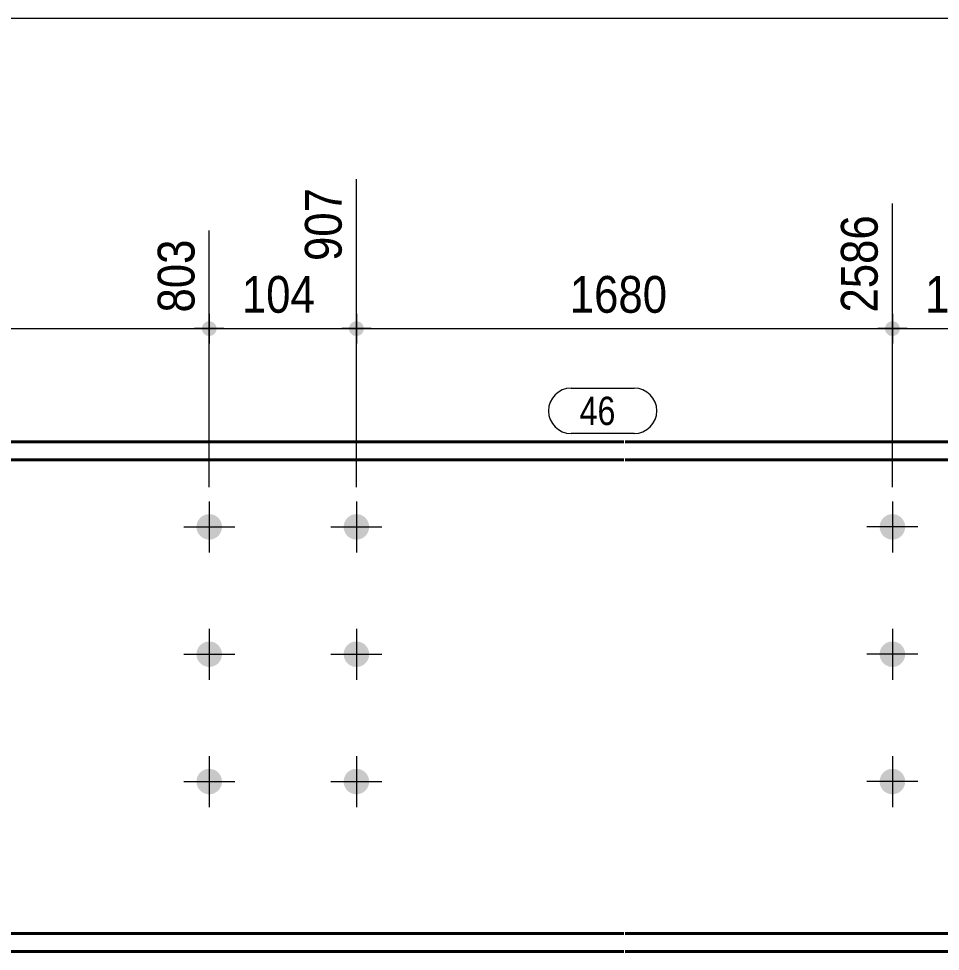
# Model space of a CAD drawing. Header units: millimetres. Extents: x 2 to 410, y 5 to 282.
# Drawn here: x 137.2 to 202.3, y 216.1 to 282 of the extents above; entities that cross this region are included whole.
import ezdxf

# ---------------------------------------------------------------- set-up
doc = ezdxf.new("R2010")
doc.units = ezdxf.units.MM
for name, color, linetype, lineweight in [('Boulon', 7, 'Continuous', 0), ('Cotation', 7, 'Continuous', 0), ('Feuille dessin', 5, 'Continuous', 0), ('Piece', 2, 'Continuous', 0), ('Repère pièce', 3, 'Continuous', 0)]:
    doc.layers.add(name, color=color, linetype=linetype, lineweight=lineweight)
doc.styles.add('ARIAL', font='ARIAL.TTF')
doc.styles.add('COMIC_SANS_MS', font='COMIC.TTF')

# ---------------------------------------------------------------- blocks, each defined once
blk = doc.blocks.new('*A2')
at = {"layer": 'Boulon'}
for points in [[(199.855, 246.038), (199.852, 245.994), (199.847, 245.95), (199.839, 245.907), (199.829, 245.864), (199.818, 245.821), (199.804, 245.779), (199.788, 245.738), (199.77, 245.697), (199.75, 245.658), (199.728, 245.62), (199.705, 245.582), (199.679, 245.546), (199.652, 245.511), (199.623, 245.478), (199.593, 245.446), (199.561, 245.415), (199.527, 245.387), (199.493, 245.359), (199.456, 245.334), (199.419, 245.31), (199.381, 245.289), (199.341, 245.269), (199.301, 245.251), (199.26, 245.235), (199.218, 245.221), (199.175, 245.209), (199.132, 245.2), (199.088, 245.192), (199.045, 245.187), (199.001, 245.183), (198.956, 245.182), (198.912, 245.183), (198.868, 245.187), (198.824, 245.192), (198.781, 245.2), (198.738, 245.209), (198.695, 245.221), (198.653, 245.235), (198.612, 245.251), (198.572, 245.269), (198.532, 245.289), (198.494, 245.31), (198.456, 245.334), (198.42, 245.359), (198.385, 245.387), (198.352, 245.415), (198.32, 245.446), (198.29, 245.478), (198.261, 245.511), (198.234, 245.546), (198.208, 245.582), (198.184, 245.62), (198.163, 245.658), (198.143, 245.697), (198.125, 245.738), (198.109, 245.779), (198.095, 245.821), (198.083, 245.864), (198.074, 245.907), (198.066, 245.95), (198.061, 245.994), (198.058, 246.038), (198.056, 246.082), (198.058, 246.126), (198.061, 246.171), (198.066, 246.214), (198.074, 246.258), (198.083, 246.301), (198.095, 246.344), (198.109, 246.385), (198.125, 246.427), (198.143, 246.467), (198.163, 246.507), (198.184, 246.545), (198.208, 246.582), (198.234, 246.618), (198.261, 246.653), (198.29, 246.687), (198.32, 246.719), (198.352, 246.749), (198.385, 246.778), (198.42, 246.805), (198.456, 246.831), (198.494, 246.854), (198.532, 246.876), (198.572, 246.896), (198.612, 246.914), (198.653, 246.93), (198.695, 246.944), (198.738, 246.955), (198.781, 246.965), (198.824, 246.973), (198.868, 246.978), (198.912, 246.981), (198.956, 246.982), (199.001, 246.981), (199.045, 246.978), (199.088, 246.973), (199.132, 246.965), (199.175, 246.955), (199.218, 246.944), (199.26, 246.93), (199.301, 246.914), (199.341, 246.896), (199.381, 246.876), (199.419, 246.854), (199.456, 246.831), (199.493, 246.805), (199.527, 246.778), (199.561, 246.749), (199.593, 246.719), (199.623, 246.687), (199.652, 246.653), (199.679, 246.618), (199.705, 246.582), (199.728, 246.545), (199.75, 246.507), (199.77, 246.467), (199.788, 246.427), (199.804, 246.385), (199.818, 246.344), (199.829, 246.301), (199.839, 246.258), (199.847, 246.214), (199.852, 246.171), (199.855, 246.126), (199.856, 246.082)], [(199.855, 237.038), (199.852, 236.994), (199.847, 236.95), (199.839, 236.907), (199.829, 236.864), (199.818, 236.821), (199.804, 236.779), (199.788, 236.738), (199.77, 236.697), (199.75, 236.658), (199.728, 236.62), (199.705, 236.582), (199.679, 236.546), (199.652, 236.511), (199.623, 236.478), (199.593, 236.446), (199.561, 236.415), (199.527, 236.387), (199.493, 236.359), (199.456, 236.334), (199.419, 236.31), (199.381, 236.289), (199.341, 236.269), (199.301, 236.251), (199.26, 236.235), (199.218, 236.221), (199.175, 236.209), (199.132, 236.2), (199.088, 236.192), (199.045, 236.187), (199.001, 236.183), (198.956, 236.182), (198.912, 236.183), (198.868, 236.187), (198.824, 236.192), (198.781, 236.2), (198.738, 236.209), (198.695, 236.221), (198.653, 236.235), (198.612, 236.251), (198.572, 236.269), (198.532, 236.289), (198.494, 236.31), (198.456, 236.334), (198.42, 236.359), (198.385, 236.387), (198.352, 236.415), (198.32, 236.446), (198.29, 236.478), (198.261, 236.511), (198.234, 236.546), (198.208, 236.582), (198.184, 236.62), (198.163, 236.658), (198.143, 236.697), (198.125, 236.738), (198.109, 236.779), (198.095, 236.821), (198.083, 236.864), (198.074, 236.907), (198.066, 236.95), (198.061, 236.994), (198.058, 237.038), (198.056, 237.082), (198.058, 237.126), (198.061, 237.171), (198.066, 237.214), (198.074, 237.258), (198.083, 237.301), (198.095, 237.344), (198.109, 237.385), (198.125, 237.427), (198.143, 237.467), (198.163, 237.507), (198.184, 237.545), (198.208, 237.582), (198.234, 237.618), (198.261, 237.653), (198.29, 237.687), (198.32, 237.719), (198.352, 237.749), (198.385, 237.778), (198.42, 237.805), (198.456, 237.831), (198.494, 237.854), (198.532, 237.876), (198.572, 237.896), (198.612, 237.914), (198.653, 237.93), (198.695, 237.944), (198.738, 237.955), (198.781, 237.965), (198.824, 237.973), (198.868, 237.978), (198.912, 237.981), (198.956, 237.982), (199.001, 237.981), (199.045, 237.978), (199.088, 237.973), (199.132, 237.965), (199.175, 237.955), (199.218, 237.944), (199.26, 237.93), (199.301, 237.914), (199.341, 237.896), (199.381, 237.876), (199.419, 237.854), (199.456, 237.831), (199.493, 237.805), (199.527, 237.778), (199.561, 237.749), (199.593, 237.719), (199.623, 237.687), (199.652, 237.653), (199.679, 237.618), (199.705, 237.582), (199.728, 237.545), (199.75, 237.507), (199.77, 237.467), (199.788, 237.427), (199.804, 237.385), (199.818, 237.344), (199.829, 237.301), (199.839, 237.258), (199.847, 237.214), (199.852, 237.171), (199.855, 237.126), (199.856, 237.082)], [(199.855, 228.038), (199.852, 227.994), (199.847, 227.95), (199.839, 227.907), (199.829, 227.864), (199.818, 227.821), (199.804, 227.779), (199.788, 227.738), (199.77, 227.697), (199.75, 227.658), (199.728, 227.62), (199.705, 227.582), (199.679, 227.546), (199.652, 227.511), (199.623, 227.478), (199.593, 227.446), (199.561, 227.415), (199.527, 227.387), (199.493, 227.359), (199.456, 227.334), (199.419, 227.31), (199.381, 227.289), (199.341, 227.269), (199.301, 227.251), (199.26, 227.235), (199.218, 227.221), (199.175, 227.209), (199.132, 227.2), (199.088, 227.192), (199.045, 227.187), (199.001, 227.183), (198.956, 227.182), (198.912, 227.183), (198.868, 227.187), (198.824, 227.192), (198.781, 227.2), (198.738, 227.209), (198.695, 227.221), (198.653, 227.235), (198.612, 227.251), (198.572, 227.269), (198.532, 227.289), (198.494, 227.31), (198.456, 227.334), (198.42, 227.359), (198.385, 227.387), (198.352, 227.415), (198.32, 227.446), (198.29, 227.478), (198.261, 227.511), (198.234, 227.546), (198.208, 227.582), (198.184, 227.62), (198.163, 227.658), (198.143, 227.697), (198.125, 227.738), (198.109, 227.779), (198.095, 227.821), (198.083, 227.864), (198.074, 227.907), (198.066, 227.95), (198.061, 227.994), (198.058, 228.038), (198.056, 228.082), (198.058, 228.126), (198.061, 228.171), (198.066, 228.214), (198.074, 228.258), (198.083, 228.301), (198.095, 228.344), (198.109, 228.385), (198.125, 228.427), (198.143, 228.467), (198.163, 228.507), (198.184, 228.545), (198.208, 228.582), (198.234, 228.618), (198.261, 228.653), (198.29, 228.687), (198.32, 228.719), (198.352, 228.749), (198.385, 228.778), (198.42, 228.805), (198.456, 228.831), (198.494, 228.854), (198.532, 228.876), (198.572, 228.896), (198.612, 228.914), (198.653, 228.93), (198.695, 228.944), (198.738, 228.955), (198.781, 228.965), (198.824, 228.973), (198.868, 228.978), (198.912, 228.981), (198.956, 228.982), (199.001, 228.981), (199.045, 228.978), (199.088, 228.973), (199.132, 228.965), (199.175, 228.955), (199.218, 228.944), (199.26, 228.93), (199.301, 228.914), (199.341, 228.896), (199.381, 228.876), (199.419, 228.854), (199.456, 228.831), (199.493, 228.805), (199.527, 228.778), (199.561, 228.749), (199.593, 228.719), (199.623, 228.687), (199.652, 228.653), (199.679, 228.618), (199.705, 228.582), (199.728, 228.545), (199.75, 228.507), (199.77, 228.467), (199.788, 228.427), (199.804, 228.385), (199.818, 228.344), (199.829, 228.301), (199.839, 228.258), (199.847, 228.214), (199.852, 228.171), (199.855, 228.126), (199.856, 228.082)]]:
    blk.add_hatch(color=256, dxfattribs=at).paths.add_polyline_path(points, flags=17)
at = {"layer": 'Boulon', "linetype": 'Continuous', "lineweight": 0}
for p, q in [((198.956, 247.882), (198.956, 244.282)), ((200.756, 246.082), (197.156, 246.082)), ((198.956, 238.882), (198.956, 235.282)), ((200.756, 237.082), (197.156, 237.082)), ((198.956, 229.882), (198.956, 226.282)), ((200.756, 228.082), (197.156, 228.082))]:
    blk.add_line(p, q, dxfattribs=at)
blk = doc.blocks.new('*A9')
at = {"layer": 'Boulon'}
for points in [[(151.584, 246.038), (151.581, 245.994), (151.575, 245.95), (151.568, 245.907), (151.558, 245.864), (151.546, 245.821), (151.533, 245.779), (151.517, 245.738), (151.499, 245.697), (151.479, 245.658), (151.457, 245.62), (151.433, 245.582), (151.408, 245.546), (151.381, 245.511), (151.352, 245.478), (151.322, 245.446), (151.29, 245.415), (151.256, 245.387), (151.221, 245.359), (151.185, 245.334), (151.148, 245.31), (151.109, 245.289), (151.07, 245.269), (151.03, 245.251), (150.988, 245.235), (150.946, 245.221), (150.904, 245.209), (150.861, 245.2), (150.817, 245.192), (150.773, 245.187), (150.729, 245.183), (150.685, 245.182), (150.641, 245.183), (150.597, 245.187), (150.553, 245.192), (150.51, 245.2), (150.466, 245.209), (150.424, 245.221), (150.382, 245.235), (150.341, 245.251), (150.3, 245.269), (150.261, 245.289), (150.222, 245.31), (150.185, 245.334), (150.149, 245.359), (150.114, 245.387), (150.081, 245.415), (150.049, 245.446), (150.018, 245.478), (149.989, 245.511), (149.962, 245.546), (149.937, 245.582), (149.913, 245.62), (149.891, 245.658), (149.872, 245.697), (149.854, 245.738), (149.838, 245.779), (149.824, 245.821), (149.812, 245.864), (149.802, 245.907), (149.795, 245.95), (149.789, 245.994), (149.786, 246.038), (149.785, 246.082), (149.786, 246.126), (149.789, 246.171), (149.795, 246.214), (149.802, 246.258), (149.812, 246.301), (149.824, 246.344), (149.838, 246.385), (149.854, 246.427), (149.872, 246.467), (149.891, 246.507), (149.913, 246.545), (149.937, 246.582), (149.962, 246.618), (149.989, 246.653), (150.018, 246.687), (150.049, 246.719), (150.081, 246.749), (150.114, 246.778), (150.149, 246.805), (150.185, 246.831), (150.222, 246.854), (150.261, 246.876), (150.3, 246.896), (150.341, 246.914), (150.382, 246.93), (150.424, 246.944), (150.466, 246.955), (150.51, 246.965), (150.553, 246.973), (150.597, 246.978), (150.641, 246.981), (150.685, 246.982), (150.729, 246.981), (150.773, 246.978), (150.817, 246.973), (150.861, 246.965), (150.904, 246.955), (150.946, 246.944), (150.988, 246.93), (151.03, 246.914), (151.07, 246.896), (151.109, 246.876), (151.148, 246.854), (151.185, 246.831), (151.221, 246.805), (151.256, 246.778), (151.29, 246.749), (151.322, 246.719), (151.352, 246.687), (151.381, 246.653), (151.408, 246.618), (151.433, 246.582), (151.457, 246.545), (151.479, 246.507), (151.499, 246.467), (151.517, 246.427), (151.533, 246.385), (151.546, 246.344), (151.558, 246.301), (151.568, 246.258), (151.575, 246.214), (151.581, 246.171), (151.584, 246.126), (151.585, 246.082)], [(151.584, 237.038), (151.581, 236.994), (151.575, 236.95), (151.568, 236.907), (151.558, 236.864), (151.546, 236.821), (151.533, 236.779), (151.517, 236.738), (151.499, 236.697), (151.479, 236.658), (151.457, 236.62), (151.433, 236.582), (151.408, 236.546), (151.381, 236.511), (151.352, 236.478), (151.322, 236.446), (151.29, 236.415), (151.256, 236.387), (151.221, 236.359), (151.185, 236.334), (151.148, 236.31), (151.109, 236.289), (151.07, 236.269), (151.03, 236.251), (150.988, 236.235), (150.946, 236.221), (150.904, 236.209), (150.861, 236.2), (150.817, 236.192), (150.773, 236.187), (150.729, 236.183), (150.685, 236.182), (150.641, 236.183), (150.597, 236.187), (150.553, 236.192), (150.51, 236.2), (150.466, 236.209), (150.424, 236.221), (150.382, 236.235), (150.341, 236.251), (150.3, 236.269), (150.261, 236.289), (150.222, 236.31), (150.185, 236.334), (150.149, 236.359), (150.114, 236.387), (150.081, 236.415), (150.049, 236.446), (150.018, 236.478), (149.989, 236.511), (149.962, 236.546), (149.937, 236.582), (149.913, 236.62), (149.891, 236.658), (149.872, 236.697), (149.854, 236.738), (149.838, 236.779), (149.824, 236.821), (149.812, 236.864), (149.802, 236.907), (149.795, 236.95), (149.789, 236.994), (149.786, 237.038), (149.785, 237.082), (149.786, 237.126), (149.789, 237.171), (149.795, 237.214), (149.802, 237.258), (149.812, 237.301), (149.824, 237.344), (149.838, 237.385), (149.854, 237.427), (149.872, 237.467), (149.891, 237.507), (149.913, 237.545), (149.937, 237.582), (149.962, 237.618), (149.989, 237.653), (150.018, 237.687), (150.049, 237.719), (150.081, 237.749), (150.114, 237.778), (150.149, 237.805), (150.185, 237.831), (150.222, 237.854), (150.261, 237.876), (150.3, 237.896), (150.341, 237.914), (150.382, 237.93), (150.424, 237.944), (150.466, 237.955), (150.51, 237.965), (150.553, 237.973), (150.597, 237.978), (150.641, 237.981), (150.685, 237.982), (150.729, 237.981), (150.773, 237.978), (150.817, 237.973), (150.861, 237.965), (150.904, 237.955), (150.946, 237.944), (150.988, 237.93), (151.03, 237.914), (151.07, 237.896), (151.109, 237.876), (151.148, 237.854), (151.185, 237.831), (151.221, 237.805), (151.256, 237.778), (151.29, 237.749), (151.322, 237.719), (151.352, 237.687), (151.381, 237.653), (151.408, 237.618), (151.433, 237.582), (151.457, 237.545), (151.479, 237.507), (151.499, 237.467), (151.517, 237.427), (151.533, 237.385), (151.546, 237.344), (151.558, 237.301), (151.568, 237.258), (151.575, 237.214), (151.581, 237.171), (151.584, 237.126), (151.585, 237.082)], [(151.584, 228.038), (151.581, 227.994), (151.575, 227.95), (151.568, 227.907), (151.558, 227.864), (151.546, 227.821), (151.533, 227.779), (151.517, 227.738), (151.499, 227.697), (151.479, 227.658), (151.457, 227.62), (151.433, 227.582), (151.408, 227.546), (151.381, 227.511), (151.352, 227.478), (151.322, 227.446), (151.29, 227.415), (151.256, 227.387), (151.221, 227.359), (151.185, 227.334), (151.148, 227.31), (151.109, 227.289), (151.07, 227.269), (151.03, 227.251), (150.988, 227.235), (150.946, 227.221), (150.904, 227.209), (150.861, 227.2), (150.817, 227.192), (150.773, 227.187), (150.729, 227.183), (150.685, 227.182), (150.641, 227.183), (150.597, 227.187), (150.553, 227.192), (150.51, 227.2), (150.466, 227.209), (150.424, 227.221), (150.382, 227.235), (150.341, 227.251), (150.3, 227.269), (150.261, 227.289), (150.222, 227.31), (150.185, 227.334), (150.149, 227.359), (150.114, 227.387), (150.081, 227.415), (150.049, 227.446), (150.018, 227.478), (149.989, 227.511), (149.962, 227.546), (149.937, 227.582), (149.913, 227.62), (149.891, 227.658), (149.872, 227.697), (149.854, 227.738), (149.838, 227.779), (149.824, 227.821), (149.812, 227.864), (149.802, 227.907), (149.795, 227.95), (149.789, 227.994), (149.786, 228.038), (149.785, 228.082), (149.786, 228.126), (149.789, 228.171), (149.795, 228.214), (149.802, 228.258), (149.812, 228.301), (149.824, 228.344), (149.838, 228.385), (149.854, 228.427), (149.872, 228.467), (149.891, 228.507), (149.913, 228.545), (149.937, 228.582), (149.962, 228.618), (149.989, 228.653), (150.018, 228.687), (150.049, 228.719), (150.081, 228.749), (150.114, 228.778), (150.149, 228.805), (150.185, 228.831), (150.222, 228.854), (150.261, 228.876), (150.3, 228.896), (150.341, 228.914), (150.382, 228.93), (150.424, 228.944), (150.466, 228.955), (150.51, 228.965), (150.553, 228.973), (150.597, 228.978), (150.641, 228.981), (150.685, 228.982), (150.729, 228.981), (150.773, 228.978), (150.817, 228.973), (150.861, 228.965), (150.904, 228.955), (150.946, 228.944), (150.988, 228.93), (151.03, 228.914), (151.07, 228.896), (151.109, 228.876), (151.148, 228.854), (151.185, 228.831), (151.221, 228.805), (151.256, 228.778), (151.29, 228.749), (151.322, 228.719), (151.352, 228.687), (151.381, 228.653), (151.408, 228.618), (151.433, 228.582), (151.457, 228.545), (151.479, 228.507), (151.499, 228.467), (151.517, 228.427), (151.533, 228.385), (151.546, 228.344), (151.558, 228.301), (151.568, 228.258), (151.575, 228.214), (151.581, 228.171), (151.584, 228.126), (151.585, 228.082)]]:
    blk.add_hatch(color=256, dxfattribs=at).paths.add_polyline_path(points, flags=17)
at = {"layer": 'Boulon', "linetype": 'Continuous', "lineweight": 0}
for p, q in [((150.685, 247.882), (150.685, 244.282)), ((148.885, 246.082), (152.485, 246.082)), ((150.685, 238.882), (150.685, 235.282)), ((148.885, 237.082), (152.485, 237.082)), ((150.685, 229.882), (150.685, 226.282)), ((148.885, 228.082), (152.485, 228.082))]:
    blk.add_line(p, q, dxfattribs=at)
blk = doc.blocks.new('*A10')
at = {"layer": 'Boulon'}
for points in [[(161.984, 246.038), (161.981, 245.994), (161.975, 245.95), (161.968, 245.907), (161.958, 245.864), (161.946, 245.821), (161.933, 245.779), (161.917, 245.738), (161.899, 245.697), (161.879, 245.658), (161.857, 245.62), (161.833, 245.582), (161.808, 245.546), (161.781, 245.511), (161.752, 245.478), (161.722, 245.446), (161.69, 245.415), (161.656, 245.387), (161.621, 245.359), (161.585, 245.334), (161.548, 245.31), (161.509, 245.289), (161.47, 245.269), (161.43, 245.251), (161.388, 245.235), (161.346, 245.221), (161.304, 245.209), (161.261, 245.2), (161.217, 245.192), (161.173, 245.187), (161.129, 245.183), (161.085, 245.182), (161.041, 245.183), (160.997, 245.187), (160.953, 245.192), (160.91, 245.2), (160.866, 245.209), (160.824, 245.221), (160.782, 245.235), (160.741, 245.251), (160.7, 245.269), (160.661, 245.289), (160.622, 245.31), (160.585, 245.334), (160.549, 245.359), (160.514, 245.387), (160.481, 245.415), (160.449, 245.446), (160.418, 245.478), (160.389, 245.511), (160.362, 245.546), (160.337, 245.582), (160.313, 245.62), (160.291, 245.658), (160.272, 245.697), (160.254, 245.738), (160.238, 245.779), (160.224, 245.821), (160.212, 245.864), (160.202, 245.907), (160.195, 245.95), (160.189, 245.994), (160.186, 246.038), (160.185, 246.082), (160.186, 246.126), (160.189, 246.171), (160.195, 246.214), (160.202, 246.258), (160.212, 246.301), (160.224, 246.344), (160.238, 246.385), (160.254, 246.427), (160.272, 246.467), (160.291, 246.507), (160.313, 246.545), (160.337, 246.582), (160.362, 246.618), (160.389, 246.653), (160.418, 246.687), (160.449, 246.719), (160.481, 246.749), (160.514, 246.778), (160.549, 246.805), (160.585, 246.831), (160.622, 246.854), (160.661, 246.876), (160.7, 246.896), (160.741, 246.914), (160.782, 246.93), (160.824, 246.944), (160.866, 246.955), (160.91, 246.965), (160.953, 246.973), (160.997, 246.978), (161.041, 246.981), (161.085, 246.982), (161.129, 246.981), (161.173, 246.978), (161.217, 246.973), (161.261, 246.965), (161.304, 246.955), (161.346, 246.944), (161.388, 246.93), (161.43, 246.914), (161.47, 246.896), (161.509, 246.876), (161.548, 246.854), (161.585, 246.831), (161.621, 246.805), (161.656, 246.778), (161.69, 246.749), (161.722, 246.719), (161.752, 246.687), (161.781, 246.653), (161.808, 246.618), (161.833, 246.582), (161.857, 246.545), (161.879, 246.507), (161.899, 246.467), (161.917, 246.427), (161.933, 246.385), (161.946, 246.344), (161.958, 246.301), (161.968, 246.258), (161.975, 246.214), (161.981, 246.171), (161.984, 246.126), (161.985, 246.082)], [(161.984, 237.038), (161.981, 236.994), (161.975, 236.95), (161.968, 236.907), (161.958, 236.864), (161.946, 236.821), (161.933, 236.779), (161.917, 236.738), (161.899, 236.697), (161.879, 236.658), (161.857, 236.62), (161.833, 236.582), (161.808, 236.546), (161.781, 236.511), (161.752, 236.478), (161.722, 236.446), (161.69, 236.415), (161.656, 236.387), (161.621, 236.359), (161.585, 236.334), (161.548, 236.31), (161.509, 236.289), (161.47, 236.269), (161.43, 236.251), (161.388, 236.235), (161.346, 236.221), (161.304, 236.209), (161.261, 236.2), (161.217, 236.192), (161.173, 236.187), (161.129, 236.183), (161.085, 236.182), (161.041, 236.183), (160.997, 236.187), (160.953, 236.192), (160.91, 236.2), (160.866, 236.209), (160.824, 236.221), (160.782, 236.235), (160.741, 236.251), (160.7, 236.269), (160.661, 236.289), (160.622, 236.31), (160.585, 236.334), (160.549, 236.359), (160.514, 236.387), (160.481, 236.415), (160.449, 236.446), (160.418, 236.478), (160.389, 236.511), (160.362, 236.546), (160.337, 236.582), (160.313, 236.62), (160.291, 236.658), (160.272, 236.697), (160.254, 236.738), (160.238, 236.779), (160.224, 236.821), (160.212, 236.864), (160.202, 236.907), (160.195, 236.95), (160.189, 236.994), (160.186, 237.038), (160.185, 237.082), (160.186, 237.126), (160.189, 237.171), (160.195, 237.214), (160.202, 237.258), (160.212, 237.301), (160.224, 237.344), (160.238, 237.385), (160.254, 237.427), (160.272, 237.467), (160.291, 237.507), (160.313, 237.545), (160.337, 237.582), (160.362, 237.618), (160.389, 237.653), (160.418, 237.687), (160.449, 237.719), (160.481, 237.749), (160.514, 237.778), (160.549, 237.805), (160.585, 237.831), (160.622, 237.854), (160.661, 237.876), (160.7, 237.896), (160.741, 237.914), (160.782, 237.93), (160.824, 237.944), (160.866, 237.955), (160.91, 237.965), (160.953, 237.973), (160.997, 237.978), (161.041, 237.981), (161.085, 237.982), (161.129, 237.981), (161.173, 237.978), (161.217, 237.973), (161.261, 237.965), (161.304, 237.955), (161.346, 237.944), (161.388, 237.93), (161.43, 237.914), (161.47, 237.896), (161.509, 237.876), (161.548, 237.854), (161.585, 237.831), (161.621, 237.805), (161.656, 237.778), (161.69, 237.749), (161.722, 237.719), (161.752, 237.687), (161.781, 237.653), (161.808, 237.618), (161.833, 237.582), (161.857, 237.545), (161.879, 237.507), (161.899, 237.467), (161.917, 237.427), (161.933, 237.385), (161.946, 237.344), (161.958, 237.301), (161.968, 237.258), (161.975, 237.214), (161.981, 237.171), (161.984, 237.126), (161.985, 237.082)], [(161.984, 228.038), (161.981, 227.994), (161.975, 227.95), (161.968, 227.907), (161.958, 227.864), (161.946, 227.821), (161.933, 227.779), (161.917, 227.738), (161.899, 227.697), (161.879, 227.658), (161.857, 227.62), (161.833, 227.582), (161.808, 227.546), (161.781, 227.511), (161.752, 227.478), (161.722, 227.446), (161.69, 227.415), (161.656, 227.387), (161.621, 227.359), (161.585, 227.334), (161.548, 227.31), (161.509, 227.289), (161.47, 227.269), (161.43, 227.251), (161.388, 227.235), (161.346, 227.221), (161.304, 227.209), (161.261, 227.2), (161.217, 227.192), (161.173, 227.187), (161.129, 227.183), (161.085, 227.182), (161.041, 227.183), (160.997, 227.187), (160.953, 227.192), (160.91, 227.2), (160.866, 227.209), (160.824, 227.221), (160.782, 227.235), (160.741, 227.251), (160.7, 227.269), (160.661, 227.289), (160.622, 227.31), (160.585, 227.334), (160.549, 227.359), (160.514, 227.387), (160.481, 227.415), (160.449, 227.446), (160.418, 227.478), (160.389, 227.511), (160.362, 227.546), (160.337, 227.582), (160.313, 227.62), (160.291, 227.658), (160.272, 227.697), (160.254, 227.738), (160.238, 227.779), (160.224, 227.821), (160.212, 227.864), (160.202, 227.907), (160.195, 227.95), (160.189, 227.994), (160.186, 228.038), (160.185, 228.082), (160.186, 228.126), (160.189, 228.171), (160.195, 228.214), (160.202, 228.258), (160.212, 228.301), (160.224, 228.344), (160.238, 228.385), (160.254, 228.427), (160.272, 228.467), (160.291, 228.507), (160.313, 228.545), (160.337, 228.582), (160.362, 228.618), (160.389, 228.653), (160.418, 228.687), (160.449, 228.719), (160.481, 228.749), (160.514, 228.778), (160.549, 228.805), (160.585, 228.831), (160.622, 228.854), (160.661, 228.876), (160.7, 228.896), (160.741, 228.914), (160.782, 228.93), (160.824, 228.944), (160.866, 228.955), (160.91, 228.965), (160.953, 228.973), (160.997, 228.978), (161.041, 228.981), (161.085, 228.982), (161.129, 228.981), (161.173, 228.978), (161.217, 228.973), (161.261, 228.965), (161.304, 228.955), (161.346, 228.944), (161.388, 228.93), (161.43, 228.914), (161.47, 228.896), (161.509, 228.876), (161.548, 228.854), (161.585, 228.831), (161.621, 228.805), (161.656, 228.778), (161.69, 228.749), (161.722, 228.719), (161.752, 228.687), (161.781, 228.653), (161.808, 228.618), (161.833, 228.582), (161.857, 228.545), (161.879, 228.507), (161.899, 228.467), (161.917, 228.427), (161.933, 228.385), (161.946, 228.344), (161.958, 228.301), (161.968, 228.258), (161.975, 228.214), (161.981, 228.171), (161.984, 228.126), (161.985, 228.082)]]:
    blk.add_hatch(color=256, dxfattribs=at).paths.add_polyline_path(points, flags=17)
at = {"layer": 'Boulon', "linetype": 'Continuous', "lineweight": 0}
for p, q in [((161.085, 247.882), (161.085, 244.282)), ((159.285, 246.082), (162.885, 246.082)), ((161.085, 238.882), (161.085, 235.282)), ((159.285, 237.082), (162.885, 237.082)), ((161.085, 229.882), (161.085, 226.282)), ((159.285, 228.082), (162.885, 228.082))]:
    blk.add_line(p, q, dxfattribs=at)
blk = doc.blocks.new('*A15')
at = {"layer": 'Piece', "color": 2, "linetype": 'Continuous', "lineweight": 40}
for p, q in [((179.970799, 252.082286), (131.799518, 252.082286)), ((269.886081, 252.082286), (180.070799, 252.082286)), ((179.970799, 250.812286), (131.799518, 250.812286)), ((227.858334, 250.812286), (180.070799, 250.812286)), ((179.970799, 217.352286), (131.799518, 217.352286)), ((269.886081, 217.352286), (180.070799, 217.352286)), ((131.799518, 216.082286), (179.970799, 216.082286)), ((180.070799, 216.082286), (269.886081, 216.082286))]:
    blk.add_line(p, q, dxfattribs=at)
blk = doc.blocks.new('*A43')
at = {"layer": 'Feuille dessin', "linetype": 'Continuous', "lineweight": 0}
blk.add_line((405, 282), (5, 282), dxfattribs=at)
blk = doc.blocks.new('*A50')
at = {"layer": 'Cotation'}
for points in [[(84.073, 259.574), (84.048, 259.576), (84.022, 259.579), (83.997, 259.583), (83.972, 259.589), (83.948, 259.596), (83.923, 259.604), (83.9, 259.613), (83.876, 259.623), (83.853, 259.635), (83.831, 259.647), (83.81, 259.661), (83.789, 259.675), (83.769, 259.691), (83.749, 259.708), (83.731, 259.725), (83.713, 259.744), (83.697, 259.763), (83.681, 259.783), (83.666, 259.804), (83.653, 259.826), (83.64, 259.848), (83.629, 259.871), (83.618, 259.894), (83.609, 259.918), (83.601, 259.942), (83.594, 259.967), (83.589, 259.992), (83.584, 260.017), (83.581, 260.042), (83.579, 260.068), (83.579, 260.093), (83.579, 260.119), (83.581, 260.144), (83.584, 260.169), (83.589, 260.195), (83.594, 260.22), (83.601, 260.244), (83.609, 260.268), (83.618, 260.292), (83.629, 260.315), (83.64, 260.338), (83.653, 260.36), (83.666, 260.382), (83.681, 260.403), (83.697, 260.423), (83.713, 260.442), (83.731, 260.461), (83.749, 260.478), (83.769, 260.495), (83.789, 260.511), (83.81, 260.526), (83.831, 260.539), (83.853, 260.552), (83.876, 260.563), (83.9, 260.574), (83.923, 260.583), (83.948, 260.591), (83.972, 260.598), (83.997, 260.603), (84.022, 260.608), (84.048, 260.611), (84.073, 260.613), (84.099, 260.613), (84.124, 260.613), (84.15, 260.611), (84.175, 260.608), (84.2, 260.603), (84.225, 260.598), (84.25, 260.591), (84.274, 260.583), (84.298, 260.574), (84.321, 260.563), (84.344, 260.552), (84.366, 260.539), (84.387, 260.526), (84.408, 260.511), (84.428, 260.495), (84.448, 260.478), (84.466, 260.461), (84.484, 260.442), (84.501, 260.423), (84.516, 260.403), (84.531, 260.382), (84.545, 260.36), (84.557, 260.338), (84.569, 260.315), (84.579, 260.292), (84.588, 260.268), (84.596, 260.244), (84.603, 260.22), (84.609, 260.195), (84.613, 260.169), (84.616, 260.144), (84.618, 260.119), (84.619, 260.093), (84.618, 260.068), (84.616, 260.042), (84.613, 260.017), (84.609, 259.992), (84.603, 259.967), (84.596, 259.942), (84.588, 259.918), (84.579, 259.894), (84.569, 259.871), (84.557, 259.848), (84.545, 259.826), (84.531, 259.804), (84.516, 259.783), (84.501, 259.763), (84.484, 259.744), (84.466, 259.725), (84.448, 259.708), (84.428, 259.691), (84.408, 259.675), (84.387, 259.661), (84.366, 259.647), (84.344, 259.635), (84.321, 259.623), (84.298, 259.613), (84.274, 259.604), (84.25, 259.596), (84.225, 259.589), (84.2, 259.583), (84.175, 259.579), (84.15, 259.576), (84.124, 259.574), (84.099, 259.573)], [(150.66, 259.574), (150.634, 259.576), (150.609, 259.579), (150.584, 259.583), (150.559, 259.589), (150.534, 259.596), (150.51, 259.604), (150.486, 259.613), (150.463, 259.623), (150.44, 259.635), (150.418, 259.647), (150.396, 259.661), (150.375, 259.675), (150.355, 259.691), (150.336, 259.708), (150.317, 259.725), (150.3, 259.744), (150.283, 259.763), (150.267, 259.783), (150.253, 259.804), (150.239, 259.826), (150.227, 259.848), (150.215, 259.871), (150.205, 259.894), (150.196, 259.918), (150.188, 259.942), (150.181, 259.967), (150.175, 259.992), (150.171, 260.017), (150.168, 260.042), (150.166, 260.068), (150.165, 260.093), (150.166, 260.119), (150.168, 260.144), (150.171, 260.169), (150.175, 260.195), (150.181, 260.22), (150.188, 260.244), (150.196, 260.268), (150.205, 260.292), (150.215, 260.315), (150.227, 260.338), (150.239, 260.36), (150.253, 260.382), (150.267, 260.403), (150.283, 260.423), (150.3, 260.442), (150.317, 260.461), (150.336, 260.478), (150.355, 260.495), (150.375, 260.511), (150.396, 260.526), (150.418, 260.539), (150.44, 260.552), (150.463, 260.563), (150.486, 260.574), (150.51, 260.583), (150.534, 260.591), (150.559, 260.598), (150.584, 260.603), (150.609, 260.608), (150.634, 260.611), (150.66, 260.613), (150.685, 260.613), (150.711, 260.613), (150.736, 260.611), (150.761, 260.608), (150.787, 260.603), (150.812, 260.598), (150.836, 260.591), (150.86, 260.583), (150.884, 260.574), (150.907, 260.563), (150.93, 260.552), (150.952, 260.539), (150.974, 260.526), (150.995, 260.511), (151.015, 260.495), (151.034, 260.478), (151.053, 260.461), (151.07, 260.442), (151.087, 260.423), (151.103, 260.403), (151.118, 260.382), (151.131, 260.36), (151.144, 260.338), (151.155, 260.315), (151.166, 260.292), (151.175, 260.268), (151.183, 260.244), (151.19, 260.22), (151.195, 260.195), (151.2, 260.169), (151.203, 260.144), (151.205, 260.119), (151.205, 260.093), (151.205, 260.068), (151.203, 260.042), (151.2, 260.017), (151.195, 259.992), (151.19, 259.967), (151.183, 259.942), (151.175, 259.918), (151.166, 259.894), (151.155, 259.871), (151.144, 259.848), (151.131, 259.826), (151.118, 259.804), (151.103, 259.783), (151.087, 259.763), (151.07, 259.744), (151.053, 259.725), (151.034, 259.708), (151.015, 259.691), (150.995, 259.675), (150.974, 259.661), (150.952, 259.647), (150.93, 259.635), (150.907, 259.623), (150.884, 259.613), (150.86, 259.604), (150.836, 259.596), (150.812, 259.589), (150.787, 259.583), (150.761, 259.579), (150.736, 259.576), (150.711, 259.574), (150.685, 259.573)]]:
    blk.add_hatch(color=256, dxfattribs=at).paths.add_polyline_path(points, flags=17)
at = {"layer": 'Cotation', "linetype": 'Continuous', "lineweight": 0}
for p, q in [((84.099, 246.882), (84.099, 268.73)), ((150.685, 248.882), (150.685, 267.018)), ((84.099, 261.133), (84.099, 259.053)), ((150.685, 261.133), (150.685, 259.053)), ((85.139, 260.093), (83.059, 260.093)), ((84.099, 260.093), (83.059, 260.093)), ((84.099, 260.093), (150.685, 260.093)), ((151.725, 260.093), (149.645, 260.093)), ((150.685, 260.093), (151.725, 260.093))]:
    blk.add_line(p, q, dxfattribs=at)
at = {"layer": 'Cotation'}
for p in [(84.099, 260.093), (150.685, 260.093)]:
    blk.add_point(p, dxfattribs=at)
at = {"layer": 'Cotation', "style": 'ARIAL', "width": 0.85}
blk.add_text('803', height=2.6, rotation=90.00021, dxfattribs=at).set_placement((149.645, 261.233))
blk.add_text('733', height=2.6, dxfattribs=at).set_placement((114.499, 261.213))
blk = doc.blocks.new('*A51')
at = {"layer": 'Cotation'}
for points in [[(150.66, 259.574), (150.634, 259.576), (150.609, 259.579), (150.584, 259.583), (150.559, 259.589), (150.534, 259.596), (150.51, 259.604), (150.486, 259.613), (150.463, 259.623), (150.44, 259.635), (150.418, 259.647), (150.396, 259.661), (150.375, 259.675), (150.355, 259.691), (150.336, 259.708), (150.317, 259.725), (150.3, 259.744), (150.283, 259.763), (150.267, 259.783), (150.253, 259.804), (150.239, 259.826), (150.227, 259.848), (150.215, 259.871), (150.205, 259.894), (150.196, 259.918), (150.188, 259.942), (150.181, 259.967), (150.175, 259.992), (150.171, 260.017), (150.168, 260.042), (150.166, 260.068), (150.165, 260.093), (150.166, 260.119), (150.168, 260.144), (150.171, 260.169), (150.175, 260.195), (150.181, 260.22), (150.188, 260.244), (150.196, 260.268), (150.205, 260.292), (150.215, 260.315), (150.227, 260.338), (150.239, 260.36), (150.253, 260.382), (150.267, 260.403), (150.283, 260.423), (150.3, 260.442), (150.317, 260.461), (150.336, 260.478), (150.355, 260.495), (150.375, 260.511), (150.396, 260.526), (150.418, 260.539), (150.44, 260.552), (150.463, 260.563), (150.486, 260.574), (150.51, 260.583), (150.534, 260.591), (150.559, 260.598), (150.584, 260.603), (150.609, 260.608), (150.634, 260.611), (150.66, 260.613), (150.685, 260.613), (150.711, 260.613), (150.736, 260.611), (150.761, 260.608), (150.787, 260.603), (150.812, 260.598), (150.836, 260.591), (150.86, 260.583), (150.884, 260.574), (150.907, 260.563), (150.93, 260.552), (150.952, 260.539), (150.974, 260.526), (150.995, 260.511), (151.015, 260.495), (151.034, 260.478), (151.053, 260.461), (151.07, 260.442), (151.087, 260.423), (151.103, 260.403), (151.118, 260.382), (151.131, 260.36), (151.144, 260.338), (151.155, 260.315), (151.166, 260.292), (151.175, 260.268), (151.183, 260.244), (151.19, 260.22), (151.195, 260.195), (151.2, 260.169), (151.203, 260.144), (151.205, 260.119), (151.205, 260.093), (151.205, 260.068), (151.203, 260.042), (151.2, 260.017), (151.195, 259.992), (151.19, 259.967), (151.183, 259.942), (151.175, 259.918), (151.166, 259.894), (151.155, 259.871), (151.144, 259.848), (151.131, 259.826), (151.118, 259.804), (151.103, 259.783), (151.087, 259.763), (151.07, 259.744), (151.053, 259.725), (151.034, 259.708), (151.015, 259.691), (150.995, 259.675), (150.974, 259.661), (150.952, 259.647), (150.93, 259.635), (150.907, 259.623), (150.884, 259.613), (150.86, 259.604), (150.836, 259.596), (150.812, 259.589), (150.787, 259.583), (150.761, 259.579), (150.736, 259.576), (150.711, 259.574), (150.685, 259.573)], [(161.06, 259.574), (161.034, 259.576), (161.009, 259.579), (160.984, 259.583), (160.959, 259.589), (160.934, 259.596), (160.91, 259.604), (160.886, 259.613), (160.863, 259.623), (160.84, 259.635), (160.818, 259.647), (160.796, 259.661), (160.775, 259.675), (160.755, 259.691), (160.736, 259.708), (160.717, 259.725), (160.7, 259.744), (160.683, 259.763), (160.667, 259.783), (160.653, 259.804), (160.639, 259.826), (160.627, 259.848), (160.615, 259.871), (160.605, 259.894), (160.596, 259.918), (160.588, 259.942), (160.581, 259.967), (160.575, 259.992), (160.571, 260.017), (160.568, 260.042), (160.566, 260.068), (160.565, 260.093), (160.566, 260.119), (160.568, 260.144), (160.571, 260.169), (160.575, 260.195), (160.581, 260.22), (160.588, 260.244), (160.596, 260.268), (160.605, 260.292), (160.615, 260.315), (160.627, 260.338), (160.639, 260.36), (160.653, 260.382), (160.667, 260.403), (160.683, 260.423), (160.7, 260.442), (160.717, 260.461), (160.736, 260.478), (160.755, 260.495), (160.775, 260.511), (160.796, 260.526), (160.818, 260.539), (160.84, 260.552), (160.863, 260.563), (160.886, 260.574), (160.91, 260.583), (160.934, 260.591), (160.959, 260.598), (160.984, 260.603), (161.009, 260.608), (161.034, 260.611), (161.06, 260.613), (161.085, 260.613), (161.111, 260.613), (161.136, 260.611), (161.161, 260.608), (161.187, 260.603), (161.212, 260.598), (161.236, 260.591), (161.26, 260.583), (161.284, 260.574), (161.307, 260.563), (161.33, 260.552), (161.352, 260.539), (161.374, 260.526), (161.395, 260.511), (161.415, 260.495), (161.434, 260.478), (161.453, 260.461), (161.47, 260.442), (161.487, 260.423), (161.503, 260.403), (161.518, 260.382), (161.531, 260.36), (161.544, 260.338), (161.555, 260.315), (161.566, 260.292), (161.575, 260.268), (161.583, 260.244), (161.59, 260.22), (161.595, 260.195), (161.6, 260.169), (161.603, 260.144), (161.605, 260.119), (161.605, 260.093), (161.605, 260.068), (161.603, 260.042), (161.6, 260.017), (161.595, 259.992), (161.59, 259.967), (161.583, 259.942), (161.575, 259.918), (161.566, 259.894), (161.555, 259.871), (161.544, 259.848), (161.531, 259.826), (161.518, 259.804), (161.503, 259.783), (161.487, 259.763), (161.47, 259.744), (161.453, 259.725), (161.434, 259.708), (161.415, 259.691), (161.395, 259.675), (161.374, 259.661), (161.352, 259.647), (161.33, 259.635), (161.307, 259.623), (161.284, 259.613), (161.26, 259.604), (161.236, 259.596), (161.212, 259.589), (161.187, 259.583), (161.161, 259.579), (161.136, 259.576), (161.111, 259.574), (161.085, 259.573)]]:
    blk.add_hatch(color=256, dxfattribs=at).paths.add_polyline_path(points, flags=17)
at = {"layer": 'Cotation', "linetype": 'Continuous', "lineweight": 0}
for p, q in [((161.085, 248.882), (161.085, 270.658)), ((150.685, 248.882), (150.685, 267.018)), ((150.685, 261.133), (150.685, 259.053)), ((161.085, 261.133), (161.085, 259.053)), ((151.725, 260.093), (149.645, 260.093)), ((150.685, 260.093), (149.645, 260.093)), ((150.685, 260.093), (161.085, 260.093)), ((162.125, 260.093), (160.045, 260.093)), ((161.085, 260.093), (162.125, 260.093))]:
    blk.add_line(p, q, dxfattribs=at)
at = {"layer": 'Cotation'}
for p in [(150.685, 260.093), (161.085, 260.093)]:
    blk.add_point(p, dxfattribs=at)
at = {"layer": 'Cotation', "style": 'ARIAL', "width": 0.85}
blk.add_text('907', height=2.6, rotation=90.00021, dxfattribs=at).set_placement((160.045, 264.873))
blk.add_text('104', height=2.6, dxfattribs=at).set_placement((152.993, 261.213))
blk = doc.blocks.new('*A52')
at = {"layer": 'Cotation'}
for points in [[(161.06, 259.574), (161.034, 259.576), (161.009, 259.579), (160.984, 259.583), (160.959, 259.589), (160.934, 259.596), (160.91, 259.604), (160.886, 259.613), (160.863, 259.623), (160.84, 259.635), (160.818, 259.647), (160.796, 259.661), (160.775, 259.675), (160.755, 259.691), (160.736, 259.708), (160.717, 259.725), (160.7, 259.744), (160.683, 259.763), (160.667, 259.783), (160.653, 259.804), (160.639, 259.826), (160.627, 259.848), (160.615, 259.871), (160.605, 259.894), (160.596, 259.918), (160.588, 259.942), (160.581, 259.967), (160.575, 259.992), (160.571, 260.017), (160.568, 260.042), (160.566, 260.068), (160.565, 260.093), (160.566, 260.119), (160.568, 260.144), (160.571, 260.169), (160.575, 260.195), (160.581, 260.22), (160.588, 260.244), (160.596, 260.268), (160.605, 260.292), (160.615, 260.315), (160.627, 260.338), (160.639, 260.36), (160.653, 260.382), (160.667, 260.403), (160.683, 260.423), (160.7, 260.442), (160.717, 260.461), (160.736, 260.478), (160.755, 260.495), (160.775, 260.511), (160.796, 260.526), (160.818, 260.539), (160.84, 260.552), (160.863, 260.563), (160.886, 260.574), (160.91, 260.583), (160.934, 260.591), (160.959, 260.598), (160.984, 260.603), (161.009, 260.608), (161.034, 260.611), (161.06, 260.613), (161.085, 260.613), (161.111, 260.613), (161.136, 260.611), (161.161, 260.608), (161.187, 260.603), (161.212, 260.598), (161.236, 260.591), (161.26, 260.583), (161.284, 260.574), (161.307, 260.563), (161.33, 260.552), (161.352, 260.539), (161.374, 260.526), (161.395, 260.511), (161.415, 260.495), (161.434, 260.478), (161.453, 260.461), (161.47, 260.442), (161.487, 260.423), (161.503, 260.403), (161.518, 260.382), (161.531, 260.36), (161.544, 260.338), (161.555, 260.315), (161.566, 260.292), (161.575, 260.268), (161.583, 260.244), (161.59, 260.22), (161.595, 260.195), (161.6, 260.169), (161.603, 260.144), (161.605, 260.119), (161.605, 260.093), (161.605, 260.068), (161.603, 260.042), (161.6, 260.017), (161.595, 259.992), (161.59, 259.967), (161.583, 259.942), (161.575, 259.918), (161.566, 259.894), (161.555, 259.871), (161.544, 259.848), (161.531, 259.826), (161.518, 259.804), (161.503, 259.783), (161.487, 259.763), (161.47, 259.744), (161.453, 259.725), (161.434, 259.708), (161.415, 259.691), (161.395, 259.675), (161.374, 259.661), (161.352, 259.647), (161.33, 259.635), (161.307, 259.623), (161.284, 259.613), (161.26, 259.604), (161.236, 259.596), (161.212, 259.589), (161.187, 259.583), (161.161, 259.579), (161.136, 259.576), (161.111, 259.574), (161.085, 259.573)], [(198.931, 259.574), (198.905, 259.576), (198.88, 259.579), (198.855, 259.583), (198.83, 259.589), (198.805, 259.596), (198.781, 259.604), (198.757, 259.613), (198.734, 259.623), (198.711, 259.635), (198.689, 259.647), (198.668, 259.661), (198.647, 259.675), (198.627, 259.691), (198.607, 259.708), (198.589, 259.725), (198.571, 259.744), (198.554, 259.763), (198.539, 259.783), (198.524, 259.804), (198.51, 259.826), (198.498, 259.848), (198.486, 259.871), (198.476, 259.894), (198.467, 259.918), (198.459, 259.942), (198.452, 259.967), (198.446, 259.992), (198.442, 260.017), (198.439, 260.042), (198.437, 260.068), (198.436, 260.093), (198.437, 260.119), (198.439, 260.144), (198.442, 260.169), (198.446, 260.195), (198.452, 260.22), (198.459, 260.244), (198.467, 260.268), (198.476, 260.292), (198.486, 260.315), (198.498, 260.338), (198.51, 260.36), (198.524, 260.382), (198.539, 260.403), (198.554, 260.423), (198.571, 260.442), (198.589, 260.461), (198.607, 260.478), (198.627, 260.495), (198.647, 260.511), (198.668, 260.526), (198.689, 260.539), (198.711, 260.552), (198.734, 260.563), (198.757, 260.574), (198.781, 260.583), (198.805, 260.591), (198.83, 260.598), (198.855, 260.603), (198.88, 260.608), (198.905, 260.611), (198.931, 260.613), (198.956, 260.613), (198.982, 260.613), (199.007, 260.611), (199.033, 260.608), (199.058, 260.603), (199.083, 260.598), (199.107, 260.591), (199.132, 260.583), (199.155, 260.574), (199.179, 260.563), (199.202, 260.552), (199.224, 260.539), (199.245, 260.526), (199.266, 260.511), (199.286, 260.495), (199.306, 260.478), (199.324, 260.461), (199.342, 260.442), (199.358, 260.423), (199.374, 260.403), (199.389, 260.382), (199.402, 260.36), (199.415, 260.338), (199.427, 260.315), (199.437, 260.292), (199.446, 260.268), (199.454, 260.244), (199.461, 260.22), (199.466, 260.195), (199.471, 260.169), (199.474, 260.144), (199.476, 260.119), (199.476, 260.093), (199.476, 260.068), (199.474, 260.042), (199.471, 260.017), (199.466, 259.992), (199.461, 259.967), (199.454, 259.942), (199.446, 259.918), (199.437, 259.894), (199.427, 259.871), (199.415, 259.848), (199.402, 259.826), (199.389, 259.804), (199.374, 259.783), (199.358, 259.763), (199.342, 259.744), (199.324, 259.725), (199.306, 259.708), (199.286, 259.691), (199.266, 259.675), (199.245, 259.661), (199.224, 259.647), (199.202, 259.635), (199.179, 259.623), (199.155, 259.613), (199.132, 259.604), (199.107, 259.596), (199.083, 259.589), (199.058, 259.583), (199.033, 259.579), (199.007, 259.576), (198.982, 259.574), (198.956, 259.573)]]:
    blk.add_hatch(color=256, dxfattribs=at).paths.add_polyline_path(points, flags=17)
at = {"layer": 'Cotation', "linetype": 'Continuous', "lineweight": 0}
for p, q in [((161.085, 248.882), (161.085, 270.658)), ((198.956, 248.882), (198.956, 268.947)), ((161.085, 261.133), (161.085, 259.053)), ((198.956, 261.133), (198.956, 259.053)), ((162.125, 260.093), (160.045, 260.093)), ((161.085, 260.093), (160.045, 260.093)), ((161.085, 260.093), (198.956, 260.093)), ((199.996, 260.093), (197.916, 260.093)), ((198.956, 260.093), (199.996, 260.093))]:
    blk.add_line(p, q, dxfattribs=at)
at = {"layer": 'Cotation'}
for p in [(161.085, 260.093), (198.956, 260.093)]:
    blk.add_point(p, dxfattribs=at)
at = {"layer": 'Cotation', "style": 'ARIAL', "width": 0.85}
blk.add_text('2586', height=2.6, rotation=90.00021, dxfattribs=at).set_placement((197.916, 261.233))
blk.add_text('1680', height=2.6, dxfattribs=at).set_placement((176.164, 261.213))
blk = doc.blocks.new('*A53')
at = {"layer": 'Cotation'}
for points in [[(198.931, 259.574), (198.905, 259.576), (198.88, 259.579), (198.855, 259.583), (198.83, 259.589), (198.805, 259.596), (198.781, 259.604), (198.757, 259.613), (198.734, 259.623), (198.711, 259.635), (198.689, 259.647), (198.668, 259.661), (198.647, 259.675), (198.627, 259.691), (198.607, 259.708), (198.589, 259.725), (198.571, 259.744), (198.554, 259.763), (198.539, 259.783), (198.524, 259.804), (198.51, 259.826), (198.498, 259.848), (198.486, 259.871), (198.476, 259.894), (198.467, 259.918), (198.459, 259.942), (198.452, 259.967), (198.446, 259.992), (198.442, 260.017), (198.439, 260.042), (198.437, 260.068), (198.436, 260.093), (198.437, 260.119), (198.439, 260.144), (198.442, 260.169), (198.446, 260.195), (198.452, 260.22), (198.459, 260.244), (198.467, 260.268), (198.476, 260.292), (198.486, 260.315), (198.498, 260.338), (198.51, 260.36), (198.524, 260.382), (198.539, 260.403), (198.554, 260.423), (198.571, 260.442), (198.589, 260.461), (198.607, 260.478), (198.627, 260.495), (198.647, 260.511), (198.668, 260.526), (198.689, 260.539), (198.711, 260.552), (198.734, 260.563), (198.757, 260.574), (198.781, 260.583), (198.805, 260.591), (198.83, 260.598), (198.855, 260.603), (198.88, 260.608), (198.905, 260.611), (198.931, 260.613), (198.956, 260.613), (198.982, 260.613), (199.007, 260.611), (199.033, 260.608), (199.058, 260.603), (199.083, 260.598), (199.107, 260.591), (199.132, 260.583), (199.155, 260.574), (199.179, 260.563), (199.202, 260.552), (199.224, 260.539), (199.245, 260.526), (199.266, 260.511), (199.286, 260.495), (199.306, 260.478), (199.324, 260.461), (199.342, 260.442), (199.358, 260.423), (199.374, 260.403), (199.389, 260.382), (199.402, 260.36), (199.415, 260.338), (199.427, 260.315), (199.437, 260.292), (199.446, 260.268), (199.454, 260.244), (199.461, 260.22), (199.466, 260.195), (199.471, 260.169), (199.474, 260.144), (199.476, 260.119), (199.476, 260.093), (199.476, 260.068), (199.474, 260.042), (199.471, 260.017), (199.466, 259.992), (199.461, 259.967), (199.454, 259.942), (199.446, 259.918), (199.437, 259.894), (199.427, 259.871), (199.415, 259.848), (199.402, 259.826), (199.389, 259.804), (199.374, 259.783), (199.358, 259.763), (199.342, 259.744), (199.324, 259.725), (199.306, 259.708), (199.286, 259.691), (199.266, 259.675), (199.245, 259.661), (199.224, 259.647), (199.202, 259.635), (199.179, 259.623), (199.155, 259.613), (199.132, 259.604), (199.107, 259.596), (199.083, 259.589), (199.058, 259.583), (199.033, 259.579), (199.007, 259.576), (198.982, 259.574), (198.956, 259.573)], [(209.331, 259.574), (209.305, 259.576), (209.28, 259.579), (209.255, 259.583), (209.23, 259.589), (209.205, 259.596), (209.181, 259.604), (209.157, 259.613), (209.134, 259.623), (209.111, 259.635), (209.089, 259.647), (209.068, 259.661), (209.047, 259.675), (209.027, 259.691), (209.007, 259.708), (208.989, 259.725), (208.971, 259.744), (208.954, 259.763), (208.939, 259.783), (208.924, 259.804), (208.91, 259.826), (208.898, 259.848), (208.886, 259.871), (208.876, 259.894), (208.867, 259.918), (208.859, 259.942), (208.852, 259.967), (208.846, 259.992), (208.842, 260.017), (208.839, 260.042), (208.837, 260.068), (208.836, 260.093), (208.837, 260.119), (208.839, 260.144), (208.842, 260.169), (208.846, 260.195), (208.852, 260.22), (208.859, 260.244), (208.867, 260.268), (208.876, 260.292), (208.886, 260.315), (208.898, 260.338), (208.91, 260.36), (208.924, 260.382), (208.939, 260.403), (208.954, 260.423), (208.971, 260.442), (208.989, 260.461), (209.007, 260.478), (209.027, 260.495), (209.047, 260.511), (209.068, 260.526), (209.089, 260.539), (209.111, 260.552), (209.134, 260.563), (209.157, 260.574), (209.181, 260.583), (209.205, 260.591), (209.23, 260.598), (209.255, 260.603), (209.28, 260.608), (209.305, 260.611), (209.331, 260.613), (209.356, 260.613), (209.382, 260.613), (209.407, 260.611), (209.433, 260.608), (209.458, 260.603), (209.483, 260.598), (209.507, 260.591), (209.532, 260.583), (209.555, 260.574), (209.579, 260.563), (209.602, 260.552), (209.624, 260.539), (209.645, 260.526), (209.666, 260.511), (209.686, 260.495), (209.706, 260.478), (209.724, 260.461), (209.742, 260.442), (209.758, 260.423), (209.774, 260.403), (209.789, 260.382), (209.802, 260.36), (209.815, 260.338), (209.827, 260.315), (209.837, 260.292), (209.846, 260.268), (209.854, 260.244), (209.861, 260.22), (209.866, 260.195), (209.871, 260.169), (209.874, 260.144), (209.876, 260.119), (209.876, 260.093), (209.876, 260.068), (209.874, 260.042), (209.871, 260.017), (209.866, 259.992), (209.861, 259.967), (209.854, 259.942), (209.846, 259.918), (209.837, 259.894), (209.827, 259.871), (209.815, 259.848), (209.802, 259.826), (209.789, 259.804), (209.774, 259.783), (209.758, 259.763), (209.742, 259.744), (209.724, 259.725), (209.706, 259.708), (209.686, 259.691), (209.666, 259.675), (209.645, 259.661), (209.624, 259.647), (209.602, 259.635), (209.579, 259.623), (209.555, 259.613), (209.532, 259.604), (209.507, 259.596), (209.483, 259.589), (209.458, 259.583), (209.433, 259.579), (209.407, 259.576), (209.382, 259.574), (209.356, 259.573)]]:
    blk.add_hatch(color=256, dxfattribs=at).paths.add_polyline_path(points, flags=17)
at = {"layer": 'Cotation', "linetype": 'Continuous', "lineweight": 0}
for p, q in [((209.356, 248.882), (209.356, 272.587)), ((198.956, 248.882), (198.956, 268.947)), ((198.956, 261.133), (198.956, 259.053)), ((209.356, 261.133), (209.356, 259.053)), ((199.996, 260.093), (197.916, 260.093)), ((198.956, 260.093), (197.916, 260.093)), ((198.956, 260.093), (209.356, 260.093)), ((210.396, 260.093), (208.316, 260.093)), ((209.356, 260.093), (210.396, 260.093))]:
    blk.add_line(p, q, dxfattribs=at)
at = {"layer": 'Cotation'}
for p in [(198.956, 260.093), (209.356, 260.093)]:
    blk.add_point(p, dxfattribs=at)
at = {"layer": 'Cotation', "style": 'ARIAL', "width": 0.85}
blk.add_text('2690', height=2.6, rotation=90.00021, dxfattribs=at).set_placement((208.316, 264.873))
blk.add_text('104', height=2.6, dxfattribs=at).set_placement((201.264, 261.213))
blk = doc.blocks.new('*A76')
at = {"layer": 'Repère pièce', "linetype": 'Continuous', "lineweight": 0}
for p, q in [((176.254644, 255.882286), (180.710503, 255.882286)), ((180.710503, 252.682286), (176.254644, 252.682286))]:
    blk.add_line(p, q, dxfattribs=at)
for centre, start, end in [((176.254644, 254.282286), 90, 270), ((180.710503, 254.282286), 270, 90)]:
    blk.add_arc(centre, 1.6, start, end, dxfattribs=at)
at = {"layer": 'Repère pièce', "style": 'COMIC_SANS_MS', "width": 0.85}
blk.add_text('46', height=2, dxfattribs=at).set_placement((176.854644, 253.282286))

msp = doc.modelspace()

# ---------------------------------------------------------------- block references
at = {"lineweight": 0}
for name in ['*A43', '*A53', '*A51', '*A52', '*A50', '*A76', '*A15', '*A9', '*A10', '*A2']:
    msp.add_blockref(name, (0, 0), dxfattribs=at)

doc.saveas('drawing.dxf')
